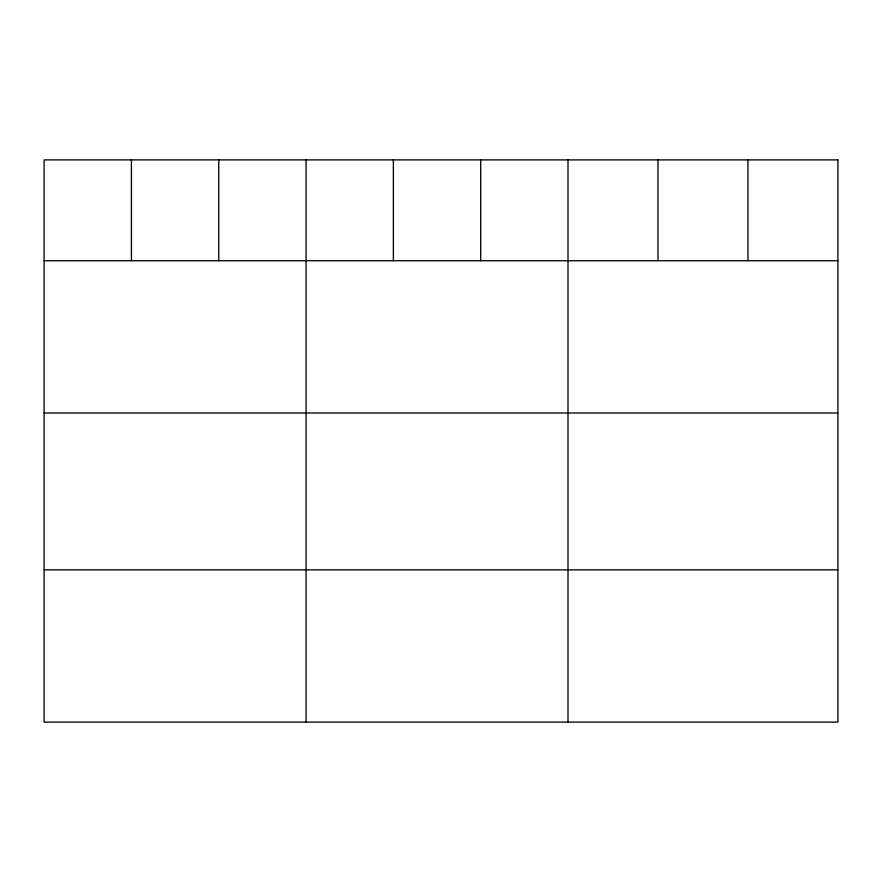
<?xml version="1.0" encoding="UTF-8"?>
<svg xmlns="http://www.w3.org/2000/svg" width="882" height="882" viewBox="0 0 882 882"><rect width="100%" height="100%" fill="white"/><g stroke="black" fill="none" stroke-linecap="round" stroke-linejoin="round"><path stroke-width="1.32" d="M44.1 260.741L837.9 260.741M44.1 412.997L837.9 412.997M44.1 569.86L837.9 569.86M747.936 159.885L747.936 260.741M657.972 159.885L657.972 260.741M568.008 159.885L568.008 722.115M480.69 159.885L480.69 260.741M393.372 159.885L393.372 260.741M306.054 159.885L306.054 722.115M218.736 159.885L218.736 260.741M131.418 159.885L131.418 260.741M837.9 159.885L44.1 159.885L44.1 722.115L837.9 722.115L837.9 159.885"/></g></svg>
